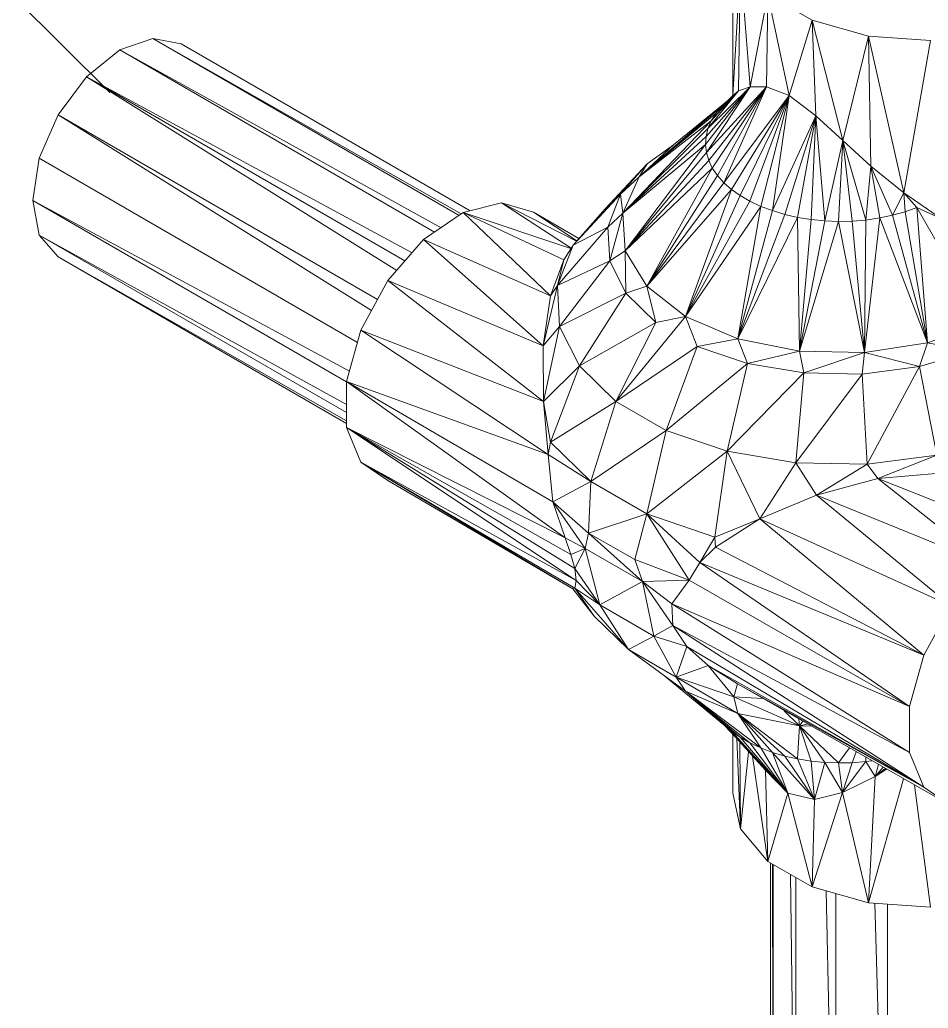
# Model space of a CAD drawing. Header units: inches. Extents: x -7660 to 802, y -193 to 3.
# Drawn here: x 673.277 to 675.41, y -148.263 to -145.942 of the extents above; entities that cross this region are included whole.
import ezdxf

# ---------------------------------------------------------------- set-up
doc = ezdxf.new("R2010")
doc.units = ezdxf.units.IN
doc.header["$MEASUREMENT"] = 0
doc.layers.add('ATE-TXT-1', color=1, linetype='Continuous')
doc.layers.add('ELE-PENA-1', color=1, linetype='Continuous')

msp = doc.modelspace()

# ---------------------------------------------------------------- linework, layer by layer
at = {"layer": 'ATE-TXT-1', "lineweight": 5}
msp.add_line((673.0822, -145.70904), (673.4883, -146.11308), dxfattribs=at)
at = {"layer": 'ELE-PENA-1', "linetype": 'Continuous', "lineweight": 5}
for p, q in [((674.95157, -146.12003), (674.95094, -145.7225)), ((674.96921, -145.80692), (674.95157, -146.12003)), ((674.9648, -146.10932), (674.96921, -145.80692)), ((674.96921, -145.80692), (674.99189, -146.09987)), ((674.99189, -146.09987), (675.03347, -145.88315)), ((675.03347, -145.88315), (675.03032, -146.09987)), ((675.13742, -145.943), (675.03347, -145.88315)), ((675.08324, -146.12003), (675.03347, -145.88315)), ((675.13742, -145.943), (675.08324, -146.12003)), ((675.26972, -145.9808), (675.13742, -145.943)), ((675.13742, -145.943), (675.20987, -146.22587)), ((675.14624, -146.16791), (675.13742, -145.943)), ((675.26972, -145.9808), (675.20987, -146.22587)), ((675.35288, -146.34872), (675.26972, -145.9808)), ((675.26972, -145.9808), (675.41588, -145.99088)), ((675.27539, -146.28572), (675.26972, -145.9808)), ((675.41588, -145.99088), (675.35288, -146.34872)), ((674.99189, -146.09987), (674.88731, -146.23532)), ((674.88857, -146.21642), (674.99189, -146.09987)), ((675.03032, -146.09987), (674.8892, -146.25359)), ((674.99189, -146.09987), (674.8892, -146.25359)), ((674.99189, -146.09987), (674.89298, -146.19752)), ((674.89487, -146.27249), (675.03032, -146.09987)), ((674.90306, -146.29076), (675.03032, -146.09987)), ((674.91503, -146.30777), (675.03032, -146.09987)), ((674.93015, -146.32478), (675.03032, -146.09987)), ((674.99189, -146.09987), (674.9648, -146.10932)), ((675.03032, -146.09987), (674.99189, -146.09987)), ((675.08324, -146.12003), (675.03032, -146.09987)), ((674.9648, -146.10932), (674.89298, -146.19752)), ((674.90054, -146.17925), (674.9648, -146.10932)), ((674.9648, -146.10932), (674.91188, -146.16161)), ((674.9648, -146.10932), (674.92637, -146.1446)), ((674.92637, -146.1446), (674.95157, -146.12003)), ((674.93015, -146.32478), (675.08324, -146.12003)), ((675.08324, -146.12003), (674.94779, -146.34053)), ((674.95157, -146.12003), (674.9648, -146.10932)), ((674.96858, -146.35502), (675.08324, -146.12003)), ((675.08324, -146.12003), (674.99126, -146.36825)), ((675.01709, -146.38022), (675.08324, -146.12003)), ((675.08324, -146.12003), (675.04418, -146.3903)), ((675.14624, -146.16791), (675.08324, -146.12003)), ((674.93582, -146.13515), (674.7317, -146.31092)), ((674.7317, -146.31092), (674.92637, -146.1446)), ((674.93771, -146.13326), (674.81234, -146.23595)), ((674.91188, -146.16161), (674.92637, -146.1446)), ((674.91188, -146.16161), (674.7317, -146.31092)), ((674.90054, -146.17925), (674.91188, -146.16161)), ((675.04418, -146.3903), (675.14624, -146.16791)), ((675.14624, -146.16791), (675.07316, -146.39912)), ((675.1034, -146.40605), (675.14624, -146.16791)), ((675.14624, -146.16791), (675.1349, -146.41109)), ((675.16703, -146.41424), (675.14624, -146.16791)), ((675.20987, -146.22587), (675.14624, -146.16791)), ((674.69264, -146.3966), (674.90054, -146.17925)), ((674.90054, -146.17925), (674.7317, -146.31092)), ((674.90054, -146.17925), (674.89298, -146.19752)), ((674.89298, -146.19752), (674.69264, -146.3966)), ((674.69264, -146.3966), (674.88857, -146.21642)), ((674.88857, -146.21642), (674.88731, -146.23532)), ((674.88857, -146.21642), (674.89298, -146.19752)), ((674.88731, -146.23532), (674.69264, -146.3966)), ((674.69831, -146.4848), (674.88731, -146.23532)), ((674.81234, -146.23595), (674.7317, -146.31092)), ((674.74997, -146.28068), (674.81234, -146.23595)), ((674.8892, -146.25359), (674.88731, -146.23532)), ((675.20987, -146.22587), (675.16703, -146.41424)), ((675.19916, -146.4155), (675.20987, -146.22587)), ((675.26405, -146.41235), (675.20987, -146.22587)), ((675.20987, -146.22587), (675.27539, -146.28572)), ((675.20987, -146.22587), (675.23192, -146.41487)), ((674.8892, -146.25359), (674.69831, -146.4848)), ((674.89487, -146.27249), (674.8892, -146.25359)), ((674.74997, -146.28068), (674.65169, -146.38589)), ((674.6876, -146.35187), (674.74997, -146.28068)), ((674.69831, -146.4848), (674.89487, -146.27249)), ((674.74997, -146.28068), (674.7317, -146.31092)), ((674.89487, -146.27249), (674.90306, -146.29076)), ((675.27539, -146.28572), (675.26405, -146.41235)), ((675.32642, -146.40101), (675.27539, -146.28572)), ((675.27539, -146.28572), (675.29618, -146.40731)), ((675.27539, -146.28572), (675.35288, -146.34872)), ((674.7317, -146.31092), (674.6876, -146.35187)), ((674.69264, -146.3966), (674.7317, -146.31092)), ((674.90306, -146.29076), (674.69831, -146.4848)), ((674.74934, -146.56796), (674.90306, -146.29076)), ((674.91503, -146.30777), (674.74934, -146.56796)), ((674.91503, -146.30777), (674.90306, -146.29076)), ((674.93015, -146.32478), (674.91503, -146.30777)), ((674.74934, -146.56796), (674.93015, -146.32478)), ((674.93015, -146.32478), (674.94779, -146.34053)), ((674.6876, -146.35187), (674.57609, -146.47157)), ((674.65169, -146.38589), (674.6876, -146.35187)), ((674.6876, -146.35187), (674.65799, -146.42936)), ((674.69264, -146.3966), (674.6876, -146.35187)), ((674.94779, -146.34053), (674.74934, -146.56796)), ((674.84006, -146.63915), (674.94779, -146.34053)), ((674.96858, -146.35502), (674.84006, -146.63915)), ((674.96858, -146.35502), (674.94779, -146.34053)), ((674.99126, -146.36825), (674.96858, -146.35502)), ((675.35288, -146.34872), (675.32642, -146.40101)), ((675.38375, -146.38274), (675.35288, -146.34872)), ((675.35288, -146.34872), (675.44108, -146.40983)), ((675.35288, -146.34872), (675.35603, -146.39282)), ((674.40788, -146.37203), (674.31779, -146.39471)), ((674.58428, -146.46212), (674.40788, -146.37203)), ((674.40788, -146.37203), (674.48285, -146.39408)), ((674.57168, -146.4785), (674.40788, -146.37203)), ((674.84006, -146.63915), (674.99126, -146.36825)), ((675.01709, -146.38022), (674.84006, -146.63915)), ((674.96291, -146.69144), (675.01709, -146.38022)), ((674.99126, -146.36825), (675.01709, -146.38022)), ((675.04418, -146.3903), (675.01709, -146.38022)), ((674.22455, -146.45834), (674.31779, -146.39471)), ((674.31779, -146.39471), (674.57105, -146.47913)), ((674.31779, -146.39471), (674.55467, -146.50559)), ((674.31779, -146.39471), (674.52317, -146.59064)), ((674.58995, -146.45582), (674.48285, -146.39408)), ((674.48285, -146.39408), (674.58491, -146.46149)), ((674.57609, -146.47157), (674.65169, -146.38589)), ((674.69264, -146.3966), (674.65799, -146.42936)), ((674.6624, -146.50811), (674.69264, -146.3966)), ((674.69264, -146.3966), (674.69831, -146.4848)), ((675.04418, -146.3903), (674.96291, -146.69144)), ((674.96291, -146.69144), (675.07316, -146.39912)), ((675.07316, -146.39912), (675.04418, -146.3903)), ((675.07316, -146.39912), (675.1034, -146.40605)), ((675.32642, -146.40101), (675.29618, -146.40731)), ((675.35603, -146.39282), (675.32642, -146.40101)), ((675.40832, -146.70089), (675.32642, -146.40101)), ((675.38375, -146.38274), (675.35603, -146.39282)), ((675.35603, -146.39282), (675.40832, -146.70089)), ((675.38375, -146.38274), (675.5381, -146.65427)), ((675.40832, -146.70089), (675.38375, -146.38274)), ((675.44108, -146.40983), (675.38375, -146.38274)), ((675.1034, -146.40605), (674.96291, -146.69144)), ((675.1349, -146.41109), (675.1034, -146.40605)), ((675.10781, -146.72042), (675.1034, -146.40605)), ((675.1349, -146.41109), (675.10781, -146.72042)), ((675.16703, -146.41424), (675.10781, -146.72042)), ((675.19916, -146.4155), (675.10781, -146.72042)), ((675.1349, -146.41109), (675.16703, -146.41424)), ((675.16703, -146.41424), (675.19916, -146.4155)), ((675.23192, -146.41487), (675.19916, -146.4155)), ((675.26027, -146.72357), (675.19916, -146.4155)), ((675.26405, -146.41235), (675.23192, -146.41487)), ((675.23192, -146.41487), (675.26027, -146.72357)), ((675.26027, -146.72357), (675.29618, -146.40731)), ((675.26027, -146.72357), (675.26405, -146.41235)), ((675.29618, -146.40731), (675.26405, -146.41235)), ((675.29618, -146.40731), (675.40832, -146.70089)), ((674.65799, -146.42936), (674.53955, -146.56607)), ((674.65799, -146.42936), (674.57609, -146.47157)), ((674.6624, -146.50811), (674.65799, -146.42936)), ((674.22455, -146.45834), (674.14076, -146.55473)), ((674.52317, -146.59064), (674.22455, -146.45834)), ((674.50616, -146.70782), (674.22455, -146.45834)), ((674.53955, -146.56607), (674.57609, -146.47157)), ((674.57609, -146.47157), (674.55467, -146.50559)), ((674.69831, -146.4848), (674.6624, -146.50811)), ((674.74934, -146.56796), (674.69831, -146.4848)), ((674.69831, -146.4848), (674.7002, -146.58434)), ((674.55467, -146.50559), (674.52317, -146.59064)), ((674.53955, -146.56607), (674.55467, -146.50559)), ((674.6624, -146.50811), (674.53955, -146.56607)), ((674.54459, -146.66246), (674.6624, -146.50811)), ((674.6624, -146.50811), (674.7002, -146.58434)), ((674.07776, -146.67128), (674.14076, -146.55473)), ((674.14076, -146.55473), (674.50616, -146.70782)), ((674.14076, -146.55473), (674.50679, -146.83823)), ((674.53955, -146.56607), (674.50616, -146.70782)), ((674.52317, -146.59064), (674.53955, -146.56607)), ((674.53955, -146.56607), (674.54459, -146.66246)), ((674.7002, -146.58434), (674.74934, -146.56796)), ((674.84006, -146.63915), (674.74934, -146.56796)), ((674.77013, -146.65301), (674.74934, -146.56796)), ((674.52317, -146.59064), (674.50616, -146.70782)), ((674.7002, -146.58434), (674.54459, -146.66246)), ((674.59121, -146.75507), (674.7002, -146.58434)), ((674.77013, -146.65301), (674.7002, -146.58434)), ((674.59121, -146.75507), (674.77013, -146.65301)), ((674.67626, -146.83823), (674.84006, -146.63915)), ((674.67626, -146.83823), (674.77013, -146.65301)), ((674.84006, -146.63915), (674.77013, -146.65301)), ((674.96291, -146.69144), (674.84006, -146.63915)), ((674.86778, -146.70908), (674.84006, -146.63915)), ((675.5381, -146.65427), (675.40832, -146.70089)), ((674.04437, -146.79161), (674.07776, -146.67128)), ((674.50679, -146.83823), (674.07776, -146.67128)), ((674.07776, -146.67128), (674.5175, -146.96297)), ((674.50616, -146.70782), (674.54459, -146.66246)), ((674.54459, -146.66246), (674.50679, -146.83823)), ((674.54459, -146.66246), (674.59121, -146.75507)), ((674.96291, -146.69144), (674.86778, -146.70908)), ((675.10781, -146.72042), (674.96291, -146.69144)), ((674.98559, -146.7494), (674.96291, -146.69144)), ((675.40832, -146.70089), (675.26027, -146.72357)), ((675.38942, -146.75633), (675.40832, -146.70089)), ((675.51164, -146.72042), (675.40832, -146.70089)), ((674.50616, -146.70782), (674.50679, -146.83823)), ((674.86778, -146.70908), (674.67626, -146.83823)), ((674.7947, -146.90627), (674.86778, -146.70908)), ((674.98559, -146.7494), (674.86778, -146.70908)), ((675.10781, -146.72042), (674.98559, -146.7494)), ((675.26027, -146.72357), (675.10781, -146.72042)), ((675.11789, -146.77145), (675.10781, -146.72042)), ((675.26027, -146.72357), (675.11789, -146.77145)), ((675.25523, -146.77397), (675.26027, -146.72357)), ((675.38942, -146.75633), (675.26027, -146.72357)), ((675.38942, -146.75633), (675.51164, -146.72042)), ((674.98559, -146.7494), (674.7947, -146.90627)), ((674.93834, -146.95541), (674.98559, -146.7494)), ((674.98559, -146.7494), (675.11789, -146.77145)), ((674.59121, -146.75507), (674.50679, -146.83823)), ((674.59121, -146.75507), (674.52317, -146.93399)), ((674.59121, -146.75507), (674.67626, -146.83823)), ((674.93834, -146.95541), (675.11789, -146.77145)), ((675.11789, -146.77145), (675.09899, -146.9825)), ((675.25523, -146.77397), (675.09899, -146.9825)), ((675.11789, -146.77145), (675.25523, -146.77397)), ((675.38942, -146.75633), (675.25523, -146.77397)), ((675.25523, -146.77397), (675.26657, -146.98565)), ((675.26657, -146.98565), (675.38942, -146.75633)), ((675.43037, -146.96423), (675.38942, -146.75633)), ((674.5175, -146.96297), (674.04437, -146.79161)), ((674.04437, -146.79161), (674.52821, -147.07385)), ((674.55782, -147.1589), (674.04437, -146.79161)), ((674.04437, -146.89934), (674.04437, -146.79161)), ((674.50679, -146.83823), (674.5175, -146.96297)), ((674.52317, -146.93399), (674.50679, -146.83823)), ((674.67626, -146.83823), (674.52317, -146.93399)), ((674.67626, -146.83823), (674.61767, -147.0266)), ((674.67626, -146.83823), (674.7947, -146.90627)), ((674.55782, -147.1589), (674.04437, -146.89934)), ((674.04437, -146.89934), (674.57105, -147.19796)), ((674.57987, -147.23072), (674.04437, -146.89934)), ((674.58302, -147.25907), (674.04437, -146.89934)), ((674.07776, -146.98061), (674.04437, -146.89934)), ((674.7947, -146.90627), (674.61767, -147.0266)), ((674.7947, -146.90627), (674.74934, -147.1022)), ((674.7947, -146.90627), (674.93834, -146.95541)), ((674.5175, -146.96297), (674.52317, -146.93399)), ((674.61767, -147.0266), (674.52317, -146.93399)), ((674.93834, -146.95541), (674.74934, -147.1022)), ((674.93834, -146.95541), (674.90936, -147.15701)), ((675.09899, -146.9825), (674.93834, -146.95541)), ((675.01457, -147.11417), (674.93834, -146.95541)), ((674.57987, -147.27671), (674.07776, -146.98061)), ((674.57546, -147.2786), (674.07776, -146.98061)), ((674.14076, -147.02408), (674.07776, -146.98061)), ((674.58302, -147.25907), (674.07776, -146.98061)), ((674.52821, -147.07385), (674.5175, -146.96297)), ((674.61767, -147.0266), (674.5175, -146.96297)), ((675.01457, -147.11417), (675.09899, -146.9825)), ((675.26657, -146.98565), (675.09899, -146.9825)), ((675.09899, -146.9825), (675.14813, -147.0581)), ((675.14813, -147.0581), (675.26657, -146.98565)), ((675.26657, -146.98565), (675.43037, -146.96423)), ((675.29177, -147.01967), (675.26657, -146.98565)), ((675.29177, -147.01967), (675.43037, -146.96423)), ((675.4373, -147.00707), (675.29177, -147.01967)), ((674.57546, -147.2786), (674.14076, -147.02408)), ((674.52821, -147.07385), (674.61767, -147.0266)), ((674.61263, -147.14756), (674.61767, -147.0266)), ((674.74934, -147.1022), (674.61767, -147.0266)), ((675.14813, -147.0581), (675.29177, -147.01967)), ((675.29177, -147.01967), (675.64016, -147.15764)), ((675.29177, -147.01967), (675.54692, -147.22127)), ((674.52821, -147.07385), (674.55782, -147.1589)), ((674.60444, -147.1841), (674.52821, -147.07385)), ((674.52821, -147.07385), (674.61263, -147.14756)), ((675.14813, -147.0581), (675.01457, -147.11417)), ((675.54692, -147.22127), (675.14813, -147.0581)), ((675.46313, -147.31829), (675.14813, -147.0581)), ((674.61263, -147.14756), (674.74934, -147.1022)), ((674.74934, -147.1022), (674.72099, -147.20993)), ((674.90936, -147.15701), (674.74934, -147.1022)), ((674.74934, -147.1022), (674.87408, -147.21686)), ((674.84888, -147.25844), (674.74934, -147.1022)), ((675.01457, -147.11417), (674.90936, -147.15701)), ((674.91062, -147.18095), (675.01457, -147.11417)), ((675.01457, -147.11417), (675.46313, -147.31829)), ((675.40013, -147.43421), (675.01457, -147.11417)), ((674.61263, -147.14756), (674.60444, -147.1841)), ((674.72099, -147.20993), (674.61263, -147.14756)), ((674.73926, -147.26159), (674.61263, -147.14756)), ((674.57105, -147.19796), (674.55782, -147.1589)), ((674.55782, -147.1589), (674.60444, -147.1841)), ((674.87408, -147.21686), (674.90936, -147.15701)), ((674.90936, -147.15701), (674.91062, -147.18095)), ((674.60444, -147.1841), (674.57105, -147.19796)), ((674.57987, -147.23072), (674.60444, -147.1841)), ((674.73926, -147.26159), (674.60444, -147.1841)), ((674.60444, -147.1841), (674.63909, -147.3164)), ((674.87408, -147.21686), (674.91062, -147.18095)), ((674.91062, -147.18095), (675.40013, -147.43421)), ((674.57105, -147.19796), (674.57987, -147.23072)), ((674.72099, -147.20993), (674.84888, -147.25844)), ((674.73926, -147.26159), (674.72099, -147.20993)), ((674.87408, -147.21686), (674.84888, -147.25844)), ((675.40013, -147.43421), (674.87408, -147.21686)), ((675.36611, -147.55454), (674.87408, -147.21686)), ((674.57987, -147.23072), (674.58302, -147.25907)), ((674.63909, -147.3164), (674.57987, -147.23072)), ((674.58302, -147.25907), (674.57987, -147.27671)), ((674.58302, -147.25907), (674.63909, -147.3164)), ((674.63909, -147.3164), (674.73926, -147.26159)), ((674.84888, -147.25844), (674.73926, -147.26159)), ((674.80793, -147.31388), (674.73926, -147.26159)), ((674.81045, -147.36491), (674.73926, -147.26159)), ((674.76572, -147.38948), (674.73926, -147.26159)), ((674.84888, -147.25844), (674.80793, -147.31388)), ((675.36611, -147.55454), (674.84888, -147.25844)), ((674.57987, -147.27671), (674.57546, -147.2786)), ((674.57546, -147.2786), (674.62586, -147.34286)), ((674.57987, -147.27671), (674.63909, -147.3164)), ((674.57987, -147.27671), (674.7065, -147.42098)), ((674.62586, -147.34286), (674.57987, -147.27671)), ((674.63909, -147.3164), (674.76572, -147.38948)), ((674.63909, -147.3164), (674.7065, -147.42098)), ((675.36611, -147.55454), (674.80793, -147.31388)), ((674.80793, -147.31388), (675.36611, -147.6629)), ((674.80793, -147.31388), (674.81045, -147.36491)), ((675.46313, -147.31829), (675.40013, -147.43421)), ((674.7065, -147.42098), (674.62586, -147.34286)), ((674.76572, -147.38948), (674.81045, -147.36491)), ((674.81045, -147.36491), (675.40013, -147.74417)), ((675.36611, -147.6629), (674.81045, -147.36491)), ((674.81045, -147.36491), (674.84321, -147.41405)), ((674.7065, -147.42098), (674.76572, -147.38948)), ((674.84321, -147.41405), (674.76572, -147.38948)), ((674.81801, -147.48587), (674.76572, -147.38948)), ((674.7065, -147.42098), (674.84006, -147.51863)), ((674.81801, -147.48587), (674.7065, -147.42098)), ((674.81801, -147.48587), (674.84321, -147.41405)), ((675.40013, -147.74417), (674.84321, -147.41405)), ((674.84321, -147.41405), (674.89361, -147.45878)), ((675.40013, -147.43421), (675.36611, -147.55454)), ((674.89361, -147.45878), (674.81801, -147.48587)), ((674.96228, -147.50162), (674.89361, -147.45878)), ((674.89361, -147.45878), (675.40013, -147.74417)), ((674.89361, -147.45878), (674.95346, -147.53186)), ((674.94779, -147.6125), (674.79155, -147.48335)), ((674.95346, -147.53186), (674.81801, -147.48587)), ((674.81801, -147.48587), (674.96291, -147.57155)), ((674.84006, -147.51863), (674.81801, -147.48587)), ((674.96291, -147.57155), (674.84006, -147.51863)), ((674.84006, -147.51863), (674.99126, -147.64022)), ((674.96858, -147.62699), (674.84006, -147.51863)), ((675.01709, -147.65219), (674.84006, -147.51863)), ((674.84006, -147.51863), (674.94779, -147.6125)), ((674.95346, -147.53186), (674.96228, -147.50162)), ((675.46313, -147.78764), (674.96228, -147.50162)), ((675.40013, -147.74417), (674.96228, -147.50162)), ((675.02213, -147.53627), (674.95346, -147.53186)), ((675.10781, -147.60053), (674.95346, -147.53186)), ((674.96291, -147.57155), (674.95346, -147.53186)), ((675.0719, -147.56462), (675.10781, -147.60053)), ((675.36611, -147.6629), (675.36611, -147.55454)), ((674.96291, -147.57155), (675.10781, -147.60053)), ((674.96291, -147.57155), (675.07316, -147.67109)), ((675.04418, -147.6629), (674.96291, -147.57155)), ((675.1034, -147.67802), (674.96291, -147.57155)), ((674.96291, -147.57155), (675.01709, -147.65219)), ((675.10781, -147.60053), (675.10655, -147.58478)), ((675.11537, -147.58919), (675.10781, -147.60053)), ((675.0278, -147.70448), (674.9333, -147.60053)), ((674.9333, -147.60116), (675.08009, -147.75866)), ((675.08009, -147.75866), (674.94779, -147.6125)), ((674.94779, -147.6125), (674.96858, -147.62699)), ((675.10781, -147.60053), (675.1034, -147.67802)), ((675.12608, -147.59612), (675.10781, -147.60053)), ((675.10781, -147.60053), (675.13616, -147.60116)), ((675.10781, -147.60053), (675.16703, -147.68621)), ((675.19916, -147.68747), (675.10781, -147.60053)), ((675.1349, -147.68306), (675.10781, -147.60053)), ((674.95094, -147.75803), (674.95157, -147.62069)), ((674.95094, -147.62069), (674.95094, -147.75803)), ((674.96921, -147.84245), (674.96039, -147.63014)), ((674.96858, -147.62699), (675.08009, -147.75866)), ((674.99126, -147.64022), (674.96858, -147.62699)), ((674.96795, -147.63896), (674.96921, -147.84245)), ((675.08009, -147.75866), (674.99126, -147.64022)), ((674.99126, -147.64022), (675.01709, -147.65219)), ((675.01709, -147.65219), (675.08009, -147.75866)), ((675.01709, -147.65219), (675.04418, -147.6629)), ((675.22499, -147.65219), (675.19916, -147.68747)), ((674.96921, -147.84245), (674.98811, -147.66164)), ((675.03347, -147.91868), (674.99756, -147.67172)), ((675.04418, -147.6629), (675.14309, -147.77315)), ((675.08009, -147.75866), (675.04418, -147.6629)), ((675.07316, -147.67109), (675.04418, -147.6629)), ((675.14309, -147.77315), (675.07316, -147.67109)), ((675.07316, -147.67109), (675.1034, -147.67802)), ((675.1349, -147.68306), (675.1034, -147.67802)), ((675.1034, -147.67802), (675.14309, -147.77315)), ((675.23192, -147.68684), (675.24074, -147.66101)), ((675.26405, -147.68432), (675.26342, -147.67424)), ((675.40013, -147.74417), (675.36611, -147.6629)), ((675.08009, -147.75866), (675.0278, -147.70448)), ((675.0278, -147.70448), (675.03347, -147.91868)), ((675.1349, -147.68306), (675.16703, -147.68621)), ((675.14309, -147.77315), (675.1349, -147.68306)), ((675.16703, -147.68621), (675.14309, -147.77315)), ((675.20924, -147.75677), (675.16703, -147.68621)), ((675.16703, -147.68621), (675.19916, -147.68747)), ((675.23192, -147.68684), (675.19916, -147.68747)), ((675.19916, -147.68747), (675.20924, -147.75677)), ((675.26405, -147.68432), (675.20924, -147.75677)), ((675.20924, -147.75677), (675.23192, -147.68684)), ((675.23192, -147.68684), (675.26405, -147.68432)), ((675.27791, -147.68243), (675.26405, -147.68432)), ((675.28547, -147.71897), (675.26405, -147.68432)), ((675.28547, -147.71897), (675.29303, -147.69062)), ((675.30437, -147.69755), (675.28547, -147.71897)), ((675.28547, -147.71897), (675.30941, -147.7007)), ((675.31256, -147.70196), (675.28547, -147.71897)), ((675.20924, -147.75677), (675.28547, -147.71897)), ((675.28547, -147.71897), (675.26972, -148.0157)), ((675.35225, -147.72464), (675.26972, -148.0157)), ((675.37808, -147.73976), (675.41588, -148.02641)), ((675.40013, -147.74417), (675.46313, -147.78764)), ((674.96921, -147.84245), (674.95094, -147.75803)), ((675.03347, -147.91868), (675.08009, -147.75866)), ((675.14309, -147.77315), (675.08009, -147.75866)), ((675.08009, -147.75866), (675.13742, -147.97853)), ((675.20924, -147.75677), (675.13742, -147.97853)), ((675.13742, -147.97853), (675.14309, -147.77315)), ((675.14309, -147.77315), (675.20924, -147.75677)), ((675.20924, -147.75677), (675.26972, -148.0157)), ((675.03347, -147.91868), (674.96921, -147.84245)), ((675.13742, -147.97853), (675.03347, -147.91868)), ((675.26972, -148.0157), (675.13742, -147.97853)), ((675.41588, -148.02641), (675.26972, -148.0157))]:
    msp.add_line(p, q, dxfattribs=at)
at = {"layer": 'ELE-PENA-1', "color": 8, "linetype": 'Continuous', "lineweight": 5}
for p, q in [((673.58951, -145.98584), (673.51139, -146.01293)), ((673.58951, -145.98584), (674.31338, -146.39786)), ((674.30834, -146.40164), (673.58951, -145.98584)), ((673.65566, -145.99844), (673.58951, -145.98584)), ((674.33417, -146.39093), (673.65566, -145.99844)), ((673.43327, -146.07593), (673.51139, -146.01293)), ((673.51139, -146.01293), (674.26613, -146.43062)), ((674.25101, -146.4407), (673.51139, -146.01293)), ((673.43327, -146.07593), (673.36712, -146.16539)), ((674.18108, -146.50811), (673.43327, -146.07593)), ((674.19809, -146.48921), (673.43327, -146.07593)), ((674.16218, -146.53079), (673.43327, -146.07593)), ((673.32239, -146.26745), (673.36712, -146.16539)), ((674.11682, -146.59883), (673.36712, -146.16539)), ((673.36712, -146.16539), (674.10296, -146.62466)), ((673.32239, -146.26745), (673.30727, -146.36636)), ((674.0702, -146.69963), (673.32239, -146.26745)), ((673.30727, -146.36636), (674.05067, -146.76767)), ((674.04374, -146.79224), (673.30727, -146.36636)), ((673.32239, -146.44763), (673.30727, -146.36636)), ((673.36712, -146.49866), (673.32239, -146.44763)), ((673.32239, -146.44763), (674.04437, -146.86469)), ((674.04437, -146.84579), (673.32239, -146.44763)), ((673.36712, -146.49866), (674.04437, -146.88989)), ((674.04437, -146.88359), (673.36712, -146.49866)), ((675.03977, -147.92246), (675.03977, -148.79627)), ((675.04607, -148.8725), (675.04481, -147.92561)), ((675.04607, -147.92624), (675.04607, -148.8725)), ((675.08702, -147.94955), (675.09962, -148.94243)), ((675.09962, -148.94243), (675.09962, -147.95711)), ((675.19349, -148.99661), (675.17018, -147.98798)), ((675.19349, -147.99428), (675.19349, -148.99661)), ((675.31445, -149.02748), (675.28484, -148.01696)), ((675.31445, -149.02748), (675.31445, -148.01948))]:
    msp.add_line(p, q, dxfattribs=at)

doc.saveas('drawing.dxf')
